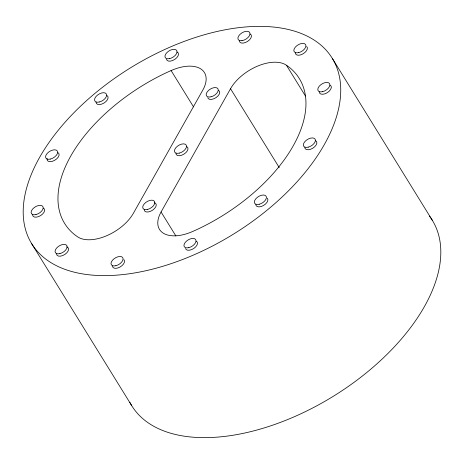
<?xml version="1.0" encoding="UTF-8"?>
<svg xmlns="http://www.w3.org/2000/svg" width="464" height="464" viewBox="0 0 464 464"><rect width="100%" height="100%" fill="white"/><g stroke="black" fill="none" stroke-linecap="round" stroke-linejoin="round"><path stroke-width="0.7" d="M161.072 211.99L230.533 88.717A35.682 19.761 -31.7 0 1 257.619 66.091A35.682 19.761 -31.7 0 1 286.439 65.25L288.48 66.677A137.901 76.369 -31.7 0 1 196.62 229.709L192.815 231.408A35.682 19.761 -31.7 0 1 163.427 233.253A35.682 19.761 -31.7 0 1 161.072 211.99L175.908 236.014M171.112 70.574L167.301 72.274A137.901 76.369 -31.7 0 0 75.441 235.3L77.175 236.518A35.687 19.766 -31.7 0 0 106.018 236.008A35.687 19.766 -31.7 0 0 133.394 213.266L202.855 89.993A35.682 19.761 -31.7 0 0 200.5 68.73A35.682 19.761 -31.7 0 0 171.112 70.574L193.558 106.917M332.276 58.336A176.581 97.794 -31.7 0 1 151.09 269.503A176.581 97.794 -31.7 0 1 62.518 125.129A176.581 97.794 -31.7 0 1 332.276 58.336L432.355 220.354M286.439 65.25L305.469 96.048M230.533 88.717L279.235 167.568M31.645 243.646L131.724 405.664M186.806 146.653A6.728 3.724 -31.7 0 1 183.912 154.164A6.728 3.724 -31.7 0 1 175.914 153.364M429.473 216.12A176.581 97.794 -31.7 0 1 334.161 395.757A176.581 97.794 -31.7 0 1 129.827 402.323M123.865 259.614A6.728 3.724 -31.7 0 1 120.008 267.038A6.728 3.724 -31.7 0 1 112.462 265.971M154.454 202.704A6.728 3.724 -31.7 0 1 152.627 210.18A6.728 3.724 -31.7 0 1 144.188 209.67M66.787 246.9A6.728 3.724 -31.7 0 1 64.96 254.371A6.728 3.724 -31.7 0 1 56.521 253.86M306.704 46.516A6.728 3.724 -31.7 0 1 302.847 53.94A6.728 3.724 -31.7 0 1 295.307 52.873M250.154 34A6.728 3.724 -31.7 0 1 247.515 41.464A6.728 3.724 -31.7 0 1 239.366 40.873M177.004 51.968A6.728 3.724 -31.7 0 1 174.876 59.328A6.728 3.724 -31.7 0 1 166.448 59.148M106.911 95.503A6.728 3.724 -31.7 0 1 104.017 103.02A6.728 3.724 -31.7 0 1 96.019 102.219M57.925 152.604A6.728 3.724 -31.7 0 1 54.572 160.382A6.728 3.724 -31.7 0 1 47.09 158.647M218.532 90.352A6.728 3.724 -31.7 0 1 216.079 97.579A6.728 3.724 -31.7 0 1 207.727 97.678M330.148 85.196A6.728 3.724 -31.7 0 1 327.253 92.707A6.728 3.724 -31.7 0 1 319.255 91.913M315.688 140.702A6.728 3.724 -31.7 0 1 312.794 148.213A6.728 3.724 -31.7 0 1 304.796 147.413M267.206 198.157A6.728 3.724 -31.7 0 1 263.349 205.581A6.728 3.724 -31.7 0 1 255.809 204.514M196.301 241.193A6.728 3.724 -31.7 0 1 193.848 248.42A6.728 3.724 -31.7 0 1 185.496 248.524M43.465 208.11A6.728 3.724 -31.7 0 1 40.571 215.621A6.728 3.724 -31.7 0 1 32.573 214.82M115.867 265.727A6.728 3.724 -31.7 0 0 122.769 257.682A6.728 3.724 -31.7 0 0 112.491 260.229A6.728 3.724 -31.7 0 0 115.867 265.727M147.593 209.426A6.728 3.724 -31.7 0 0 154.495 201.382A6.728 3.724 -31.7 0 0 144.217 203.922A6.728 3.724 -31.7 0 0 147.593 209.426M59.926 253.617A6.728 3.724 -31.7 0 0 66.828 245.572A6.728 3.724 -31.7 0 0 56.55 248.118A6.728 3.724 -31.7 0 0 59.926 253.617M298.706 52.629A6.728 3.724 -31.7 0 0 305.608 44.585A6.728 3.724 -31.7 0 0 295.33 47.131A6.728 3.724 -31.7 0 0 298.706 52.629M322.654 91.669A6.728 3.724 -31.7 0 0 329.556 83.624A6.728 3.724 -31.7 0 0 319.284 86.165A6.728 3.724 -31.7 0 0 322.654 91.669M308.2 147.169A6.728 3.724 -31.7 0 0 315.102 139.125A6.728 3.724 -31.7 0 0 304.825 141.671A6.728 3.724 -31.7 0 0 308.2 147.169M259.208 204.27A6.728 3.724 -31.7 0 0 266.11 196.226A6.728 3.724 -31.7 0 0 255.832 198.772A6.728 3.724 -31.7 0 0 259.208 204.27M188.807 247.666A6.728 3.724 -31.7 0 0 195.709 239.621A6.728 3.724 -31.7 0 0 185.432 242.167A6.728 3.724 -31.7 0 0 188.807 247.666M179.313 153.12A6.728 3.724 -31.7 0 0 186.215 145.075A6.728 3.724 -31.7 0 0 175.937 147.622A6.728 3.724 -31.7 0 0 179.313 153.12M211.039 96.819A6.728 3.724 -31.7 0 0 217.941 88.775A6.728 3.724 -31.7 0 0 207.663 91.321A6.728 3.724 -31.7 0 0 211.039 96.819M169.372 58.679A6.728 3.724 -31.7 0 0 176.854 50.785A6.728 3.724 -31.7 0 0 166.762 52.728A6.728 3.724 -31.7 0 0 169.372 58.679M99.424 101.976A6.728 3.724 -31.7 0 0 106.326 93.931A6.728 3.724 -31.7 0 0 96.048 96.471A6.728 3.724 -31.7 0 0 99.424 101.976M50.431 159.071A6.728 3.724 -31.7 0 0 57.333 151.026A6.728 3.724 -31.7 0 0 47.055 153.572A6.728 3.724 -31.7 0 0 50.431 159.071M35.972 214.577A6.728 3.724 -31.7 0 0 42.874 206.532A6.728 3.724 -31.7 0 0 32.596 209.078A6.728 3.724 -31.7 0 0 35.972 214.577M242.005 40.67A6.728 3.724 -31.7 0 0 249.87 32.915A6.728 3.724 -31.7 0 0 239.946 34.423A6.728 3.724 -31.7 0 0 242.005 40.67"/></g></svg>
